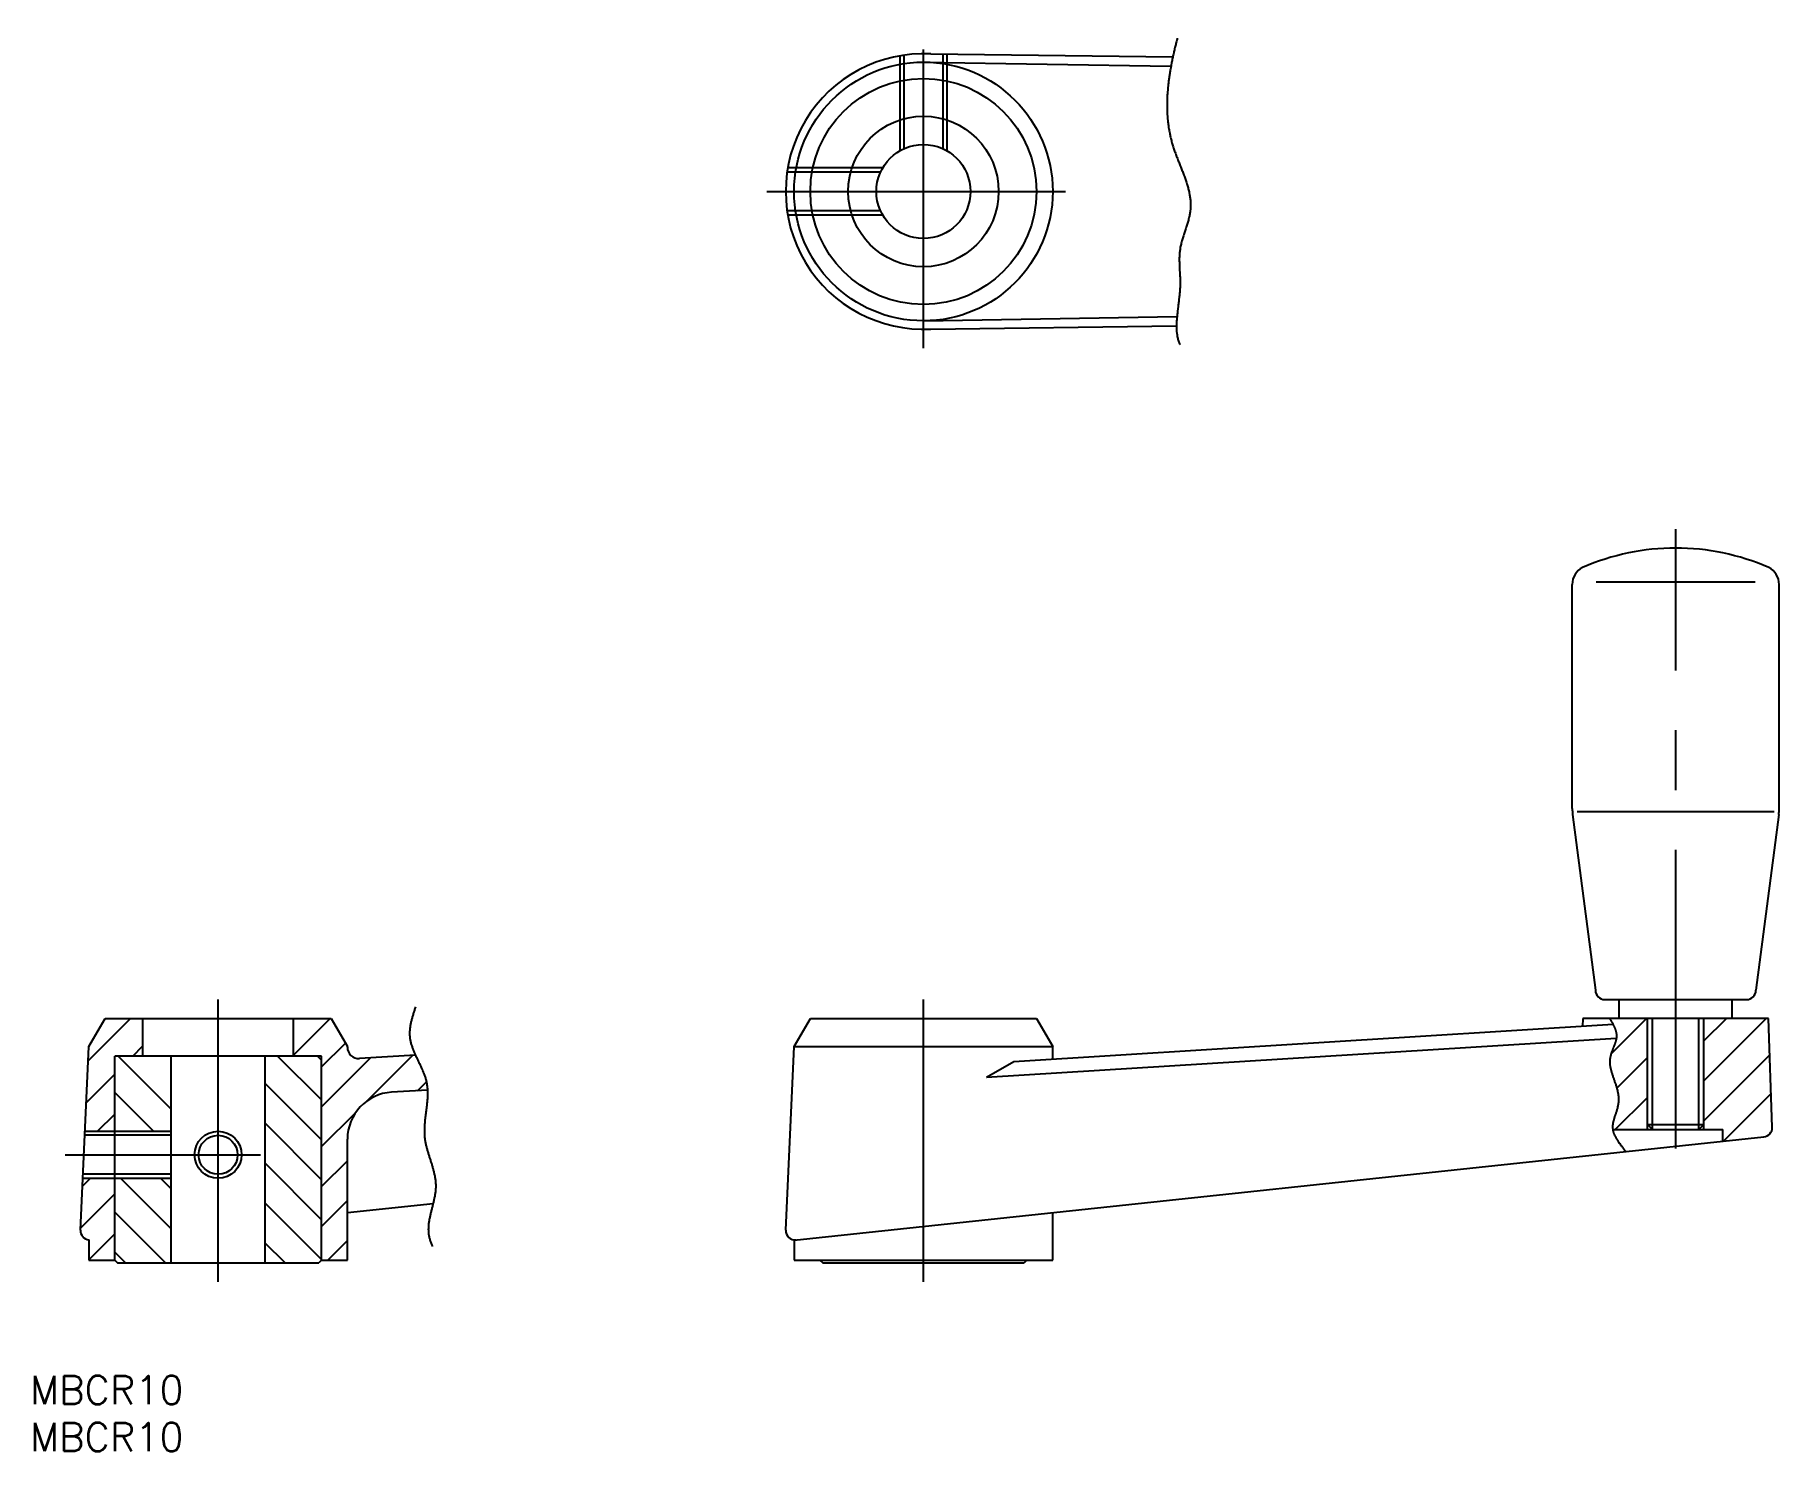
# Model space of a CAD drawing. Extents: x -94 to 91, y -20 to 131.
import ezdxf

# ---------------------------------------------------------------- set-up
doc = ezdxf.new("R2010")
doc.units = 0
doc.linetypes.add('CENTER', pattern=[50.8, 31.75, -6.35, 6.35, -6.35])
doc.linetypes.add('DASHED', pattern=[19.05, 12.7, -6.35])
doc.layers.get('0').update_dxf_attribs({"linetype": 'CONTINUOUS'})
doc.layers.add('CENTER', color=1, linetype='CENTER')
doc.styles.get("Standard").update_dxf_attribs({"font": 'txt.shx', "height": 3, "bigfont": 'bigfont.shx'})

msp = doc.modelspace()

# ---------------------------------------------------------------- linework, layer by layer
at = {"color": 3, "linetype": 'DASHED'}
for p, q in [((-2.5, 128.34), (-2.5, 118.24)), ((-2.07, 128.41), (-2.07, 118.47)), ((2.07, 128.52), (2.07, 118.47)), ((2.5, 128.52), (2.5, 118.24)), ((-4.55, 115.98), (-14.5, 115.98)), ((-4.33, 116.41), (-14.43, 116.41)), ((-4.55, 111.85), (-14.5, 111.85)), ((-4.33, 111.41), (-14.43, 111.41))]:
    msp.add_line(p, q, dxfattribs=at)
at = {"color": 7, "linetype": 'CONTINUOUS'}
for p, q in [((0.79, 128.54), (26.53, 128.22)), ((0, 127.66), (26.33, 127.22)), ((0, 100.16), (26.98, 100.62)), ((0.79, 99.29), (26.91, 99.62)), ((71.53, 72.4), (88.47, 72.4)), ((69, 48.32), (69, 72.14)), ((91, 48.32), (91, 72.14)), ((69.04, 47.68), (71.47, 29)), ((69.53, 48), (90.47, 48)), ((90.96, 47.68), (88.53, 29)), ((72.47, 28), (87.53, 28)), ((74, 26), (74, 28)), ((86, 26), (86, 28)), ((-88.75, 23), (-87.02, 26)), ((-87.02, 26), (-62.98, 26)), ((-83, 22), (-83, 26)), ((-67, 22), (-67, 26)), ((-62.98, 26), (-61.25, 23)), ((-13.75, 23), (-12.02, 26)), ((-12.02, 26), (12.02, 26)), ((12.02, 26), (13.75, 23)), ((70.13, 26), (70.1, 25.15)), ((89.87, 26), (70.13, 26)), ((77, 14.18), (77, 26)), ((83, 14.18), (83, 26)), ((90.27, 14.43), (89.87, 26)), ((73.34, 25.35), (9.61, 21.39)), ((-89.64, 3.49), (-88.75, 23)), ((-61.25, 22.93), (-61.25, 23)), ((-14.64, 3.49), (-13.75, 23)), ((-13.75, 23), (13.75, 23)), ((73.68, 23.86), (6.71, 19.72)), ((13.75, 21.65), (13.75, 23)), ((-86, 0.3), (-86, 22)), ((-64, 22), (-86, 22)), ((-80, 0), (-80, 22)), ((-70, 0), (-70, 22)), ((-64, 0.3), (-64, 22)), ((-54.02, 22.1), (-59.98, 21.73)), ((9.61, 21.39), (6.71, 19.72)), ((-52.74, 18.38), (-56.55, 18.15)), ((-80, 13.57), (-89.18, 13.57)), ((-61.25, 0.3), (-61.25, 13.16)), ((-13.75, 2.43), (89.38, 13.4)), ((73.31, 14.18), (85, 14.18)), ((77.54, 14.18), (77, 14.72)), ((77, 14.72), (83, 14.72)), ((82.46, 14.18), (83, 14.72)), ((85, 12.94), (85, 14.18)), ((-80, 9.43), (-89.37, 9.43)), ((-61.25, 5.35), (-52.14, 6.32)), ((13.75, 0.3), (13.75, 5.35)), ((-88.75, 2.45), (-88.75, 0.3)), ((-13.75, 2.45), (-13.75, 0.3)), ((-88.75, 0.3), (-86, 0.3)), ((-86, 0.3), (-85.7, 0)), ((-85.7, 0), (-64.3, 0)), ((-64, 0.3), (-64.3, 0)), ((-64, 0.3), (-61.25, 0.3)), ((-13.75, 0.3), (13.75, 0.3)), ((-11, 0.3), (-10.7, 0)), ((-10.7, 0), (10.7, 0)), ((11, 0.3), (10.7, 0))]:
    msp.add_line(p, q, dxfattribs=at)
at = {"color": 3, "linetype": 'CONTINUOUS'}
for p, q in [((-88.82, 21.49), (-84.31, 26)), ((-67, 22.1), (-63.1, 26)), ((73.12, 22.21), (76.91, 26)), ((77.54, 14.18), (77.54, 26)), ((82.46, 14.18), (82.46, 26)), ((83, 23.6), (85.4, 26)), ((83, 19.36), (89.64, 26)), ((-84.07, 22), (-83, 23.07)), ((-64, 20.85), (-61.47, 23.38)), ((-80, 16.36), (-85.64, 22)), ((-64, 17.33), (-68.67, 22)), ((-64, 21.57), (-64.43, 22)), ((-64, 16.61), (-58.81, 21.8)), ((-59.1, 17.27), (-54.29, 22.08)), ((73.74, 18.58), (77, 21.85)), ((83, 15.12), (90, 22.12)), ((-89.02, 17.04), (-86, 20.07)), ((-64, 13.09), (-70, 19.09)), ((-53.81, 18.31), (-52.85, 19.27)), ((-81.88, 14), (-86, 18.12)), ((73.58, 14.18), (77, 17.6)), ((85.07, 12.94), (90.15, 18.02)), ((-87.82, 14), (-86, 15.82)), ((-64, 8.85), (-70, 14.85)), ((-64, 12.37), (-60.36, 16.01)), ((-89.16, 14), (-80, 14)), ((-64, 4.6), (-70, 10.6)), ((-64, 8.12), (-61.25, 10.87)), ((-89.43, 8.15), (-88.58, 9)), ((-89.39, 9), (-80, 9)), ((-80, 3.63), (-85.37, 9)), ((-80, 7.88), (-81.12, 9)), ((-89.63, 3.7), (-86, 7.34)), ((-64, 0.36), (-70, 6.36)), ((-64, 3.88), (-61.25, 6.63)), ((-80.61, 0), (-86, 5.39)), ((-88.75, 0.35), (-86, 3.1)), ((-67.88, 0), (-70, 2.12)), ((-63.34, 0.3), (-61.25, 2.39)), ((-84.85, 0), (-86, 1.15))]:
    msp.add_line(p, q, dxfattribs=at)
for points in [[(27, 130.21, 0), (26.97, 130.09, 0), (26.94, 129.98, 0), (26.91, 129.87, 0), (26.89, 129.76, 0), (26.86, 129.65, 0), (26.83, 129.54, 0), (26.8, 129.42, 0), (26.78, 129.31, 0), (26.75, 129.2, 0), (26.72, 129.09, 0), (26.7, 128.97, 0), (26.67, 128.86, 0), (26.64, 128.75, 0), (26.62, 128.64, 0), (26.59, 128.52, 0), (26.57, 128.41, 0), (26.54, 128.3, 0), (26.52, 128.18, 0), (26.5, 128.07, 0), (26.47, 127.96, 0), (26.45, 127.84, 0), (26.43, 127.73, 0), (26.4, 127.62, 0), (26.38, 127.5, 0), (26.36, 127.39, 0), (26.34, 127.28, 0), (26.32, 127.16, 0), (26.3, 127.05, 0), (26.28, 126.93, 0), (26.26, 126.82, 0), (26.24, 126.7, 0), (26.22, 126.59, 0), (26.2, 126.47, 0), (26.18, 126.36, 0), (26.16, 126.24, 0), (26.15, 126.13, 0), (26.13, 126.01, 0), (26.11, 125.9, 0), (26.1, 125.78, 0), (26.08, 125.67, 0), (26.07, 125.55, 0), (26.06, 125.44, 0), (26.04, 125.32, 0), (26.03, 125.21, 0), (26.02, 125.09, 0), (26.01, 124.98, 0), (26, 124.86, 0), (25.99, 124.74, 0), (25.98, 124.63, 0), (25.97, 124.51, 0), (25.96, 124.4, 0), (25.95, 124.28, 0), (25.94, 124.17, 0), (25.94, 124.05, 0), (25.93, 123.93, 0), (25.93, 123.82, 0), (25.92, 123.7, 0), (25.92, 123.59, 0), (25.91, 123.47, 0), (25.91, 123.35, 0), (25.91, 123.24, 0), (25.91, 123.12, 0), (25.91, 123.01, 0), (25.91, 122.89, 0), (25.91, 122.78, 0), (25.91, 122.66, 0), (25.92, 122.54, 0), (25.92, 122.43, 0), (25.93, 122.31, 0), (25.93, 122.2, 0), (25.94, 122.08, 0), (25.95, 121.97, 0), (25.95, 121.85, 0), (25.96, 121.73, 0), (25.97, 121.62, 0), (25.98, 121.5, 0), (26, 121.39, 0), (26.01, 121.27, 0), (26.02, 121.16, 0), (26.04, 121.04, 0), (26.05, 120.93, 0), (26.07, 120.81, 0), (26.08, 120.7, 0), (26.1, 120.58, 0), (26.12, 120.47, 0), (26.14, 120.35, 0), (26.16, 120.24, 0), (26.19, 120.12, 0), (26.21, 120.01, 0), (26.23, 119.89, 0), (26.26, 119.78, 0), (26.28, 119.67, 0), (26.31, 119.55, 0), (26.34, 119.44, 0), (26.37, 119.32, 0), (26.4, 119.21, 0), (26.43, 119.1, 0), (26.47, 118.98, 0), (26.5, 118.87, 0), (26.53, 118.76, 0), (26.57, 118.64, 0), (26.61, 118.53, 0), (26.65, 118.42, 0), (26.68, 118.3, 0), (26.72, 118.19, 0), (26.76, 118.08, 0), (26.8, 117.97, 0), (26.85, 117.85, 0), (26.89, 117.74, 0), (26.93, 117.63, 0), (26.97, 117.52, 0), (27.02, 117.41, 0), (27.06, 117.29, 0), (27.1, 117.18, 0), (27.15, 117.07, 0), (27.19, 116.96, 0), (27.23, 116.85, 0), (27.28, 116.74, 0), (27.32, 116.62, 0), (27.37, 116.51, 0), (27.41, 116.4, 0), (27.45, 116.29, 0), (27.5, 116.18, 0), (27.54, 116.07, 0), (27.58, 115.96, 0), (27.62, 115.85, 0), (27.67, 115.74, 0), (27.71, 115.63, 0), (27.75, 115.51, 0), (27.79, 115.4, 0), (27.83, 115.29, 0), (27.87, 115.18, 0), (27.9, 115.07, 0), (27.94, 114.96, 0), (27.98, 114.85, 0), (28.01, 114.74, 0), (28.04, 114.63, 0), (28.08, 114.52, 0), (28.11, 114.41, 0), (28.14, 114.3, 0), (28.17, 114.19, 0), (28.2, 114.08, 0), (28.22, 113.97, 0), (28.25, 113.86, 0), (28.27, 113.75, 0), (28.29, 113.64, 0), (28.31, 113.53, 0), (28.33, 113.42, 0), (28.35, 113.3, 0), (28.36, 113.19, 0), (28.37, 113.08, 0), (28.39, 112.97, 0), (28.39, 112.86, 0), (28.4, 112.75, 0), (28.41, 112.64, 0), (28.41, 112.53, 0), (28.41, 112.42, 0), (28.41, 112.31, 0), (28.41, 112.2, 0), (28.4, 112.09, 0), (28.39, 111.98, 0), (28.38, 111.87, 0), (28.37, 111.76, 0), (28.35, 111.65, 0), (28.33, 111.54, 0), (28.31, 111.43, 0), (28.29, 111.32, 0), (28.27, 111.21, 0), (28.24, 111.09, 0), (28.21, 110.98, 0), (28.18, 110.87, 0), (28.15, 110.76, 0), (28.12, 110.65, 0), (28.09, 110.54, 0), (28.05, 110.43, 0), (28.02, 110.32, 0), (27.98, 110.21, 0), (27.95, 110.1, 0), (27.91, 109.98, 0), (27.87, 109.87, 0), (27.84, 109.76, 0), (27.8, 109.65, 0), (27.76, 109.54, 0), (27.72, 109.43, 0), (27.69, 109.32, 0), (27.65, 109.21, 0), (27.62, 109.09, 0), (27.58, 108.98, 0), (27.55, 108.87, 0), (27.52, 108.76, 0), (27.48, 108.65, 0), (27.45, 108.54, 0), (27.42, 108.43, 0), (27.4, 108.31, 0), (27.37, 108.2, 0), (27.35, 108.09, 0), (27.32, 107.98, 0), (27.3, 107.87, 0), (27.29, 107.76, 0), (27.27, 107.64, 0), (27.26, 107.53, 0), (27.25, 107.42, 0), (27.24, 107.31, 0), (27.23, 107.2, 0), (27.22, 107.08, 0), (27.22, 106.97, 0), (27.21, 106.86, 0), (27.21, 106.75, 0), (27.21, 106.63, 0), (27.21, 106.52, 0), (27.22, 106.41, 0), (27.22, 106.3, 0), (27.22, 106.18, 0), (27.23, 106.07, 0), (27.23, 105.95, 0), (27.24, 105.84, 0), (27.24, 105.73, 0), (27.25, 105.61, 0), (27.25, 105.5, 0), (27.26, 105.38, 0), (27.26, 105.26, 0), (27.27, 105.15, 0), (27.28, 105.03, 0), (27.28, 104.91, 0), (27.29, 104.8, 0), (27.29, 104.68, 0), (27.29, 104.56, 0), (27.3, 104.44, 0), (27.3, 104.32, 0), (27.3, 104.2, 0), (27.3, 104.08, 0), (27.29, 103.96, 0), (27.29, 103.84, 0), (27.29, 103.72, 0), (27.28, 103.59, 0), (27.27, 103.47, 0), (27.27, 103.35, 0), (27.26, 103.22, 0), (27.25, 103.1, 0), (27.23, 102.98, 0), (27.22, 102.85, 0), (27.21, 102.73, 0), (27.2, 102.6, 0), (27.18, 102.48, 0), (27.17, 102.35, 0), (27.15, 102.23, 0), (27.14, 102.1, 0), (27.12, 101.98, 0), (27.11, 101.85, 0), (27.09, 101.73, 0), (27.08, 101.61, 0), (27.06, 101.48, 0), (27.05, 101.36, 0), (27.03, 101.23, 0), (27.02, 101.11, 0), (27.01, 100.99, 0), (26.99, 100.87, 0), (26.98, 100.74, 0), (26.97, 100.62, 0), (26.96, 100.5, 0), (26.95, 100.38, 0), (26.94, 100.26, 0), (26.93, 100.15, 0), (26.92, 100.03, 0), (26.92, 99.91, 0), (26.92, 99.79, 0), (26.91, 99.68, 0), (26.91, 99.57, 0), (26.91, 99.45, 0), (26.91, 99.34, 0), (26.92, 99.23, 0), (26.92, 99.12, 0), (26.93, 99.01, 0), (26.94, 98.9, 0), (26.95, 98.79, 0), (26.97, 98.69, 0), (26.98, 98.59, 0), (27, 98.48, 0), (27.02, 98.38, 0), (27.05, 98.28, 0), (27.07, 98.18, 0), (27.1, 98.09, 0), (27.14, 97.99, 0), (27.17, 97.9, 0), (27.21, 97.81, 0), (27.25, 97.72, 0), (27.29, 97.63, 0)], [(72.99, 26, 0), (73, 25.97, 0), (73.03, 25.92, 0), (73.05, 25.88, 0), (73.08, 25.84, 0), (73.1, 25.8, 0), (73.12, 25.76, 0), (73.15, 25.71, 0), (73.17, 25.67, 0), (73.19, 25.63, 0), (73.21, 25.59, 0), (73.23, 25.55, 0), (73.26, 25.52, 0), (73.28, 25.48, 0), (73.3, 25.44, 0), (73.32, 25.4, 0), (73.34, 25.36, 0), (73.36, 25.32, 0), (73.37, 25.29, 0), (73.39, 25.25, 0), (73.41, 25.21, 0), (73.43, 25.18, 0), (73.45, 25.14, 0), (73.46, 25.1, 0), (73.48, 25.07, 0), (73.49, 25.03, 0), (73.51, 24.99, 0), (73.52, 24.96, 0), (73.54, 24.92, 0), (73.55, 24.89, 0), (73.56, 24.85, 0), (73.58, 24.82, 0), (73.59, 24.78, 0), (73.6, 24.75, 0), (73.61, 24.71, 0), (73.62, 24.68, 0), (73.63, 24.64, 0), (73.64, 24.6, 0), (73.65, 24.57, 0), (73.66, 24.53, 0), (73.66, 24.5, 0), (73.67, 24.46, 0), (73.68, 24.43, 0), (73.68, 24.39, 0), (73.69, 24.35, 0), (73.69, 24.32, 0), (73.69, 24.28, 0), (73.7, 24.24, 0), (73.7, 24.21, 0), (73.7, 24.17, 0), (73.7, 24.13, 0), (73.7, 24.1, 0), (73.7, 24.06, 0), (73.7, 24.02, 0), (73.69, 23.98, 0), (73.69, 23.94, 0), (73.69, 23.9, 0), (73.68, 23.87, 0), (73.67, 23.83, 0), (73.67, 23.79, 0), (73.66, 23.75, 0), (73.65, 23.7, 0), (73.64, 23.66, 0), (73.63, 23.62, 0), (73.62, 23.58, 0), (73.61, 23.54, 0), (73.6, 23.49, 0), (73.58, 23.45, 0), (73.57, 23.41, 0), (73.55, 23.36, 0), (73.54, 23.32, 0), (73.52, 23.27, 0), (73.5, 23.23, 0), (73.49, 23.18, 0), (73.47, 23.13, 0), (73.45, 23.08, 0), (73.43, 23.04, 0), (73.41, 22.99, 0), (73.39, 22.94, 0), (73.37, 22.89, 0), (73.35, 22.84, 0), (73.33, 22.79, 0), (73.31, 22.74, 0), (73.29, 22.69, 0), (73.27, 22.63, 0), (73.25, 22.58, 0), (73.23, 22.53, 0), (73.21, 22.47, 0), (73.19, 22.42, 0), (73.17, 22.36, 0), (73.15, 22.31, 0), (73.13, 22.25, 0), (73.12, 22.2, 0), (73.1, 22.14, 0), (73.09, 22.08, 0), (73.07, 22.02, 0), (73.06, 21.96, 0), (73.05, 21.9, 0), (73.03, 21.84, 0), (73.02, 21.78, 0), (73.01, 21.72, 0), (73.01, 21.66, 0), (73, 21.6, 0), (72.99, 21.54, 0), (72.99, 21.47, 0), (72.99, 21.41, 0), (72.99, 21.34, 0), (72.99, 21.28, 0), (72.99, 21.21, 0), (73, 21.15, 0), (73, 21.08, 0), (73.01, 21.01, 0), (73.02, 20.95, 0), (73.03, 20.88, 0), (73.04, 20.81, 0), (73.06, 20.74, 0), (73.07, 20.67, 0), (73.09, 20.6, 0), (73.11, 20.53, 0), (73.13, 20.46, 0), (73.14, 20.39, 0), (73.17, 20.31, 0), (73.19, 20.24, 0), (73.21, 20.17, 0), (73.23, 20.1, 0), (73.26, 20.02, 0), (73.28, 19.95, 0), (73.31, 19.87, 0), (73.33, 19.8, 0), (73.36, 19.73, 0), (73.38, 19.65, 0), (73.41, 19.57, 0), (73.44, 19.5, 0), (73.46, 19.42, 0), (73.49, 19.35, 0), (73.51, 19.27, 0), (73.54, 19.2, 0), (73.57, 19.12, 0), (73.59, 19.04, 0), (73.62, 18.97, 0), (73.64, 18.89, 0), (73.67, 18.81, 0), (73.69, 18.74, 0), (73.71, 18.66, 0), (73.73, 18.58, 0), (73.76, 18.51, 0), (73.78, 18.43, 0), (73.8, 18.35, 0), (73.81, 18.27, 0), (73.83, 18.2, 0), (73.85, 18.12, 0), (73.86, 18.04, 0), (73.88, 17.97, 0), (73.89, 17.89, 0), (73.9, 17.81, 0), (73.91, 17.74, 0), (73.92, 17.66, 0), (73.92, 17.58, 0), (73.93, 17.51, 0), (73.93, 17.43, 0), (73.93, 17.36, 0), (73.93, 17.28, 0), (73.92, 17.21, 0), (73.92, 17.13, 0), (73.91, 17.06, 0), (73.9, 16.98, 0), (73.89, 16.91, 0), (73.88, 16.83, 0), (73.86, 16.76, 0), (73.85, 16.69, 0), (73.83, 16.61, 0), (73.82, 16.54, 0), (73.8, 16.47, 0), (73.78, 16.4, 0), (73.76, 16.32, 0), (73.74, 16.25, 0), (73.72, 16.18, 0), (73.69, 16.11, 0), (73.67, 16.04, 0), (73.65, 15.97, 0), (73.63, 15.9, 0), (73.6, 15.83, 0), (73.58, 15.76, 0), (73.56, 15.7, 0), (73.54, 15.63, 0), (73.51, 15.56, 0), (73.49, 15.49, 0), (73.47, 15.43, 0), (73.45, 15.36, 0), (73.43, 15.29, 0), (73.41, 15.23, 0), (73.39, 15.16, 0), (73.38, 15.1, 0), (73.36, 15.04, 0), (73.34, 14.97, 0), (73.33, 14.91, 0), (73.32, 14.85, 0), (73.31, 14.79, 0), (73.3, 14.72, 0), (73.29, 14.66, 0), (73.29, 14.6, 0), (73.28, 14.54, 0), (73.28, 14.49, 0), (73.28, 14.43, 0), (73.29, 14.37, 0), (73.29, 14.31, 0), (73.3, 14.25, 0), (73.3, 14.2, 0), (73.31, 14.14, 0), (73.32, 14.09, 0), (73.34, 14.03, 0), (73.35, 13.98, 0), (73.37, 13.92, 0), (73.38, 13.87, 0), (73.4, 13.81, 0), (73.42, 13.76, 0), (73.44, 13.71, 0), (73.46, 13.66, 0), (73.49, 13.6, 0), (73.51, 13.55, 0), (73.54, 13.5, 0), (73.56, 13.45, 0), (73.59, 13.4, 0), (73.62, 13.35, 0), (73.65, 13.29, 0), (73.68, 13.24, 0), (73.71, 13.19, 0), (73.74, 13.14, 0), (73.77, 13.09, 0), (73.8, 13.04, 0), (73.84, 12.99, 0), (73.87, 12.94, 0), (73.9, 12.89, 0), (73.94, 12.84, 0), (73.97, 12.79, 0), (74.01, 12.74, 0), (74.05, 12.69, 0), (74.08, 12.64, 0), (74.12, 12.59, 0), (74.15, 12.54, 0), (74.19, 12.49, 0), (74.23, 12.44, 0), (74.26, 12.39, 0), (74.3, 12.34, 0), (74.34, 12.29, 0), (74.37, 12.23, 0), (74.41, 12.18, 0), (74.44, 12.13, 0), (74.48, 12.08, 0), (74.51, 12.03, 0), (74.55, 11.98, 0), (74.58, 11.92, 0), (74.62, 11.87, 0), (74.64, 11.83, 0)]]:
    msp.add_polyline3d(points, dxfattribs=at)
at = {"color": 3}
msp.add_polyline3d([(-54.01, 27.23, 0), (-54.04, 27.14, 0), (-54.07, 27.05, 0), (-54.1, 26.96, 0), (-54.13, 26.87, 0), (-54.16, 26.78, 0), (-54.19, 26.69, 0), (-54.22, 26.6, 0), (-54.25, 26.51, 0), (-54.27, 26.42, 0), (-54.3, 26.32, 0), (-54.33, 26.23, 0), (-54.35, 26.14, 0), (-54.38, 26.05, 0), (-54.4, 25.96, 0), (-54.43, 25.87, 0), (-54.45, 25.78, 0), (-54.47, 25.7, 0), (-54.49, 25.61, 0), (-54.51, 25.52, 0), (-54.53, 25.43, 0), (-54.55, 25.34, 0), (-54.56, 25.25, 0), (-54.58, 25.16, 0), (-54.59, 25.07, 0), (-54.6, 24.98, 0), (-54.61, 24.89, 0), (-54.62, 24.8, 0), (-54.63, 24.72, 0), (-54.64, 24.63, 0), (-54.64, 24.54, 0), (-54.64, 24.45, 0), (-54.64, 24.36, 0), (-54.64, 24.28, 0), (-54.64, 24.19, 0), (-54.63, 24.1, 0), (-54.62, 24.02, 0), (-54.61, 23.93, 0), (-54.6, 23.84, 0), (-54.59, 23.76, 0), (-54.57, 23.67, 0), (-54.55, 23.58, 0), (-54.53, 23.5, 0), (-54.51, 23.41, 0), (-54.49, 23.33, 0), (-54.47, 23.24, 0), (-54.44, 23.16, 0), (-54.41, 23.07, 0), (-54.38, 22.98, 0), (-54.35, 22.9, 0), (-54.32, 22.82, 0), (-54.29, 22.73, 0), (-54.26, 22.65, 0), (-54.22, 22.56, 0), (-54.19, 22.48, 0), (-54.15, 22.39, 0), (-54.12, 22.31, 0), (-54.08, 22.22, 0), (-54.04, 22.14, 0), (-54, 22.05, 0), (-53.96, 21.97, 0), (-53.92, 21.89, 0), (-53.88, 21.8, 0), (-53.84, 21.72, 0), (-53.8, 21.63, 0), (-53.76, 21.55, 0), (-53.72, 21.46, 0), (-53.68, 21.38, 0), (-53.64, 21.3, 0), (-53.6, 21.21, 0), (-53.56, 21.13, 0), (-53.52, 21.04, 0), (-53.48, 20.96, 0), (-53.44, 20.87, 0), (-53.4, 20.79, 0), (-53.36, 20.7, 0), (-53.32, 20.62, 0), (-53.28, 20.53, 0), (-53.25, 20.45, 0), (-53.21, 20.36, 0), (-53.18, 20.28, 0), (-53.14, 20.19, 0), (-53.11, 20.11, 0), (-53.08, 20.02, 0), (-53.05, 19.93, 0), (-53.02, 19.85, 0), (-52.99, 19.76, 0), (-52.96, 19.67, 0), (-52.93, 19.59, 0), (-52.91, 19.5, 0), (-52.89, 19.41, 0), (-52.87, 19.33, 0), (-52.85, 19.24, 0), (-52.83, 19.15, 0), (-52.81, 19.06, 0), (-52.8, 18.97, 0), (-52.79, 18.89, 0), (-52.78, 18.8, 0), (-52.77, 18.71, 0), (-52.76, 18.62, 0), (-52.75, 18.53, 0), (-52.74, 18.44, 0), (-52.74, 18.35, 0), (-52.74, 18.26, 0), (-52.73, 18.17, 0), (-52.73, 18.08, 0), (-52.73, 17.99, 0), (-52.73, 17.9, 0), (-52.74, 17.81, 0), (-52.74, 17.72, 0), (-52.74, 17.63, 0), (-52.75, 17.54, 0), (-52.75, 17.45, 0), (-52.76, 17.36, 0), (-52.77, 17.27, 0), (-52.78, 17.17, 0), (-52.78, 17.08, 0), (-52.79, 16.99, 0), (-52.8, 16.9, 0), (-52.81, 16.81, 0), (-52.82, 16.72, 0), (-52.83, 16.63, 0), (-52.84, 16.53, 0), (-52.85, 16.44, 0), (-52.87, 16.35, 0), (-52.88, 16.26, 0), (-52.89, 16.17, 0), (-52.9, 16.07, 0), (-52.91, 15.98, 0), (-52.92, 15.89, 0), (-52.94, 15.8, 0), (-52.95, 15.71, 0), (-52.96, 15.61, 0), (-52.97, 15.52, 0), (-52.98, 15.43, 0), (-52.99, 15.34, 0), (-53, 15.25, 0), (-53.01, 15.15, 0), (-53.02, 15.06, 0), (-53.03, 14.97, 0), (-53.03, 14.88, 0), (-53.04, 14.79, 0), (-53.05, 14.69, 0), (-53.05, 14.6, 0), (-53.06, 14.51, 0), (-53.06, 14.42, 0), (-53.07, 14.33, 0), (-53.07, 14.24, 0), (-53.07, 14.15, 0), (-53.07, 14.05, 0), (-53.07, 13.96, 0), (-53.07, 13.87, 0), (-53.07, 13.78, 0), (-53.06, 13.69, 0), (-53.06, 13.6, 0), (-53.05, 13.51, 0), (-53.05, 13.42, 0), (-53.04, 13.33, 0), (-53.03, 13.24, 0), (-53.01, 13.15, 0), (-53, 13.06, 0), (-52.99, 12.97, 0), (-52.97, 12.88, 0), (-52.95, 12.79, 0), (-52.94, 12.7, 0), (-52.92, 12.61, 0), (-52.9, 12.52, 0), (-52.88, 12.43, 0), (-52.85, 12.34, 0), (-52.83, 12.25, 0), (-52.81, 12.16, 0), (-52.78, 12.08, 0), (-52.76, 11.99, 0), (-52.73, 11.9, 0), (-52.71, 11.81, 0), (-52.68, 11.72, 0), (-52.66, 11.63, 0), (-52.63, 11.54, 0), (-52.6, 11.46, 0), (-52.57, 11.37, 0), (-52.55, 11.28, 0), (-52.52, 11.19, 0), (-52.49, 11.1, 0), (-52.46, 11.02, 0), (-52.43, 10.93, 0), (-52.41, 10.84, 0), (-52.38, 10.75, 0), (-52.35, 10.66, 0), (-52.32, 10.57, 0), (-52.29, 10.49, 0), (-52.27, 10.4, 0), (-52.24, 10.31, 0), (-52.21, 10.22, 0), (-52.19, 10.13, 0), (-52.16, 10.05, 0), (-52.14, 9.96, 0), (-52.12, 9.87, 0), (-52.09, 9.78, 0), (-52.07, 9.69, 0), (-52.05, 9.6, 0), (-52.03, 9.52, 0), (-52.01, 9.43, 0), (-51.99, 9.34, 0), (-51.97, 9.25, 0), (-51.96, 9.16, 0), (-51.94, 9.07, 0), (-51.93, 8.99, 0), (-51.91, 8.9, 0), (-51.9, 8.81, 0), (-51.89, 8.72, 0), (-51.88, 8.63, 0), (-51.87, 8.54, 0), (-51.87, 8.45, 0), (-51.86, 8.36, 0), (-51.86, 8.27, 0), (-51.86, 8.18, 0), (-51.86, 8.09, 0), (-51.86, 8, 0), (-51.87, 7.91, 0), (-51.88, 7.82, 0), (-51.88, 7.73, 0), (-51.89, 7.64, 0), (-51.9, 7.55, 0), (-51.91, 7.46, 0), (-51.93, 7.37, 0), (-51.94, 7.28, 0), (-51.96, 7.19, 0), (-51.97, 7.1, 0), (-51.99, 7.01, 0), (-52.01, 6.92, 0), (-52.03, 6.83, 0), (-52.05, 6.74, 0), (-52.07, 6.65, 0), (-52.09, 6.55, 0), (-52.11, 6.46, 0), (-52.13, 6.37, 0), (-52.15, 6.28, 0), (-52.17, 6.19, 0), (-52.2, 6.1, 0), (-52.22, 6.01, 0), (-52.24, 5.92, 0), (-52.27, 5.83, 0), (-52.29, 5.74, 0), (-52.31, 5.64, 0), (-52.34, 5.55, 0), (-52.36, 5.46, 0), (-52.38, 5.37, 0), (-52.4, 5.28, 0), (-52.42, 5.19, 0), (-52.44, 5.1, 0), (-52.46, 5.01, 0), (-52.48, 4.92, 0), (-52.5, 4.83, 0), (-52.52, 4.74, 0), (-52.54, 4.65, 0), (-52.55, 4.56, 0), (-52.57, 4.47, 0), (-52.58, 4.38, 0), (-52.59, 4.29, 0), (-52.61, 4.2, 0), (-52.62, 4.11, 0), (-52.63, 4.02, 0), (-52.63, 3.93, 0), (-52.64, 3.84, 0), (-52.64, 3.75, 0), (-52.64, 3.66, 0), (-52.65, 3.57, 0), (-52.64, 3.48, 0), (-52.64, 3.39, 0), (-52.64, 3.31, 0), (-52.63, 3.22, 0), (-52.62, 3.13, 0), (-52.61, 3.04, 0), (-52.59, 2.95, 0), (-52.58, 2.87, 0), (-52.56, 2.78, 0), (-52.54, 2.69, 0), (-52.52, 2.6, 0), (-52.49, 2.52, 0), (-52.47, 2.43, 0), (-52.44, 2.34, 0), (-52.41, 2.26, 0), (-52.38, 2.17, 0), (-52.35, 2.08, 0), (-52.32, 2, 0), (-52.29, 1.91, 0), (-52.25, 1.82, 0), (-52.22, 1.74, 0)], dxfattribs=at)
at = {"color": 7, "linetype": 'CONTINUOUS'}
for centre, radius in [((0, 113.91), 13.75), ((0, 113.91), 12.02), ((0, 113.91), 8), ((0, 113.91), 5), ((-75, 11.5), 2.07)]:
    msp.add_circle(centre, radius, dxfattribs=at)
at = {"color": 3, "linetype": 'CONTINUOUS'}
msp.add_circle((-75, 11.5), 2.5, dxfattribs=at)
at = {"color": 7, "linetype": 'CONTINUOUS'}
for centre, radius, start, end in [((0, 113.91), 14.64, 86.9272, 273.0728), ((80, 51.29), 24.71, 66.3787, 113.6213), ((71, 72.14), 2, 116.7923, 180.0016), ((89, 72.14), 2, 359.9984, 63.2077), ((74, 48.32), 5, 180, 187.4153), ((86, 48.32), 5, 352.5847, 0), ((72.47, 29), 1, 180, 270), ((87.53, 29), 1, 270, 0), ((-60.05, 22.93), 1.2, 180, 273.5504), ((-56.25, 13.16), 5, 93.3851, 180), ((89.27, 14.4), 1, 276.0733, 1.9984), ((-88.64, 3.45), 1, 177.3769, 263.9624), ((-13.64, 3.45), 1, 177.3769, 276.0733)]:
    msp.add_arc(centre, radius, start, end, dxfattribs=at)
at = {"layer": 'CENTER', "color": 1, "linetype": 'CENTER'}
for p, q in [((0, 97.27), (0, 130.56)), ((-16.64, 113.91), (16.64, 113.91)), ((80, 12.18), (80, 78)), ((-75, -2), (-75, 28)), ((0, -2), (0, 28)), ((-91.28, 11.5), (-70.5, 11.5))]:
    msp.add_line(p, q, dxfattribs=at)

# ---------------------------------------------------------------- texts
at = {"color": 7, "linetype": 'CONTINUOUS'}
for p in [(-95, -15), (-95, -20)]:
    msp.add_text('MBCR10', height=3, dxfattribs=at).set_placement(p)

doc.saveas('drawing.dxf')
